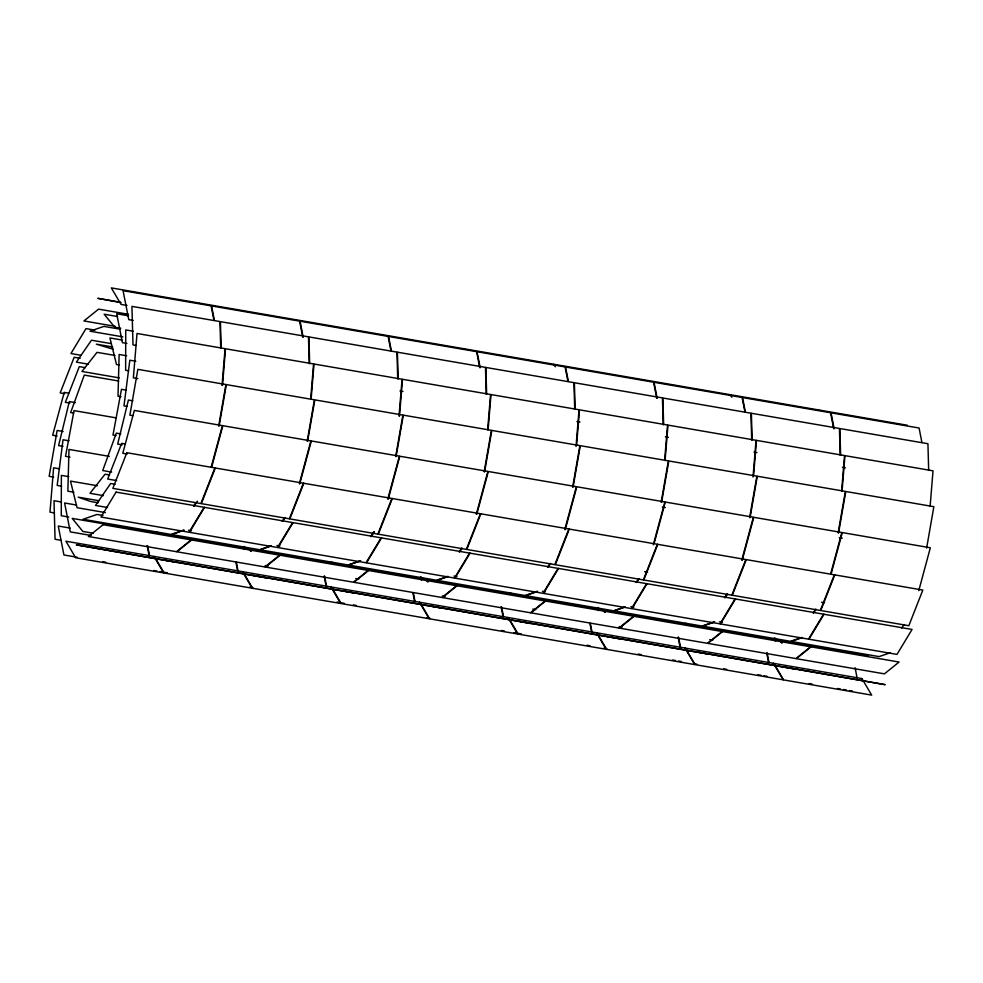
<?xml version="1.0" encoding="UTF-8"?>
<svg xmlns="http://www.w3.org/2000/svg" width="983" height="983" viewBox="0 0 983 983"><rect width="100%" height="100%" fill="white"/><g stroke="black" fill="none" stroke-linecap="round" stroke-linejoin="round"><path stroke-width="1.47" d="M222.06 385.397L225.07 348.67L137.018 333.483L133.381 377.853L137.866 378.627M222.502 385.471L225.512 348.756L313.565 363.943L310.689 399.135M311.12 399.221L314.007 364.017L402.059 379.217L399.049 415.944M399.491 416.018L402.502 379.291L490.554 394.49L487.666 429.682M488.109 429.755L490.996 394.564L579.048 409.751L576.038 446.479M576.603 445.029L579.491 409.837L667.543 425.025L664.655 460.216M665.098 460.29L667.985 425.098L756.038 440.298L753.027 477.025M753.592 475.563L756.468 440.372L844.52 455.571L841.645 490.763M842.087 490.836L844.962 455.645L933.014 470.832L930.139 506.024M218.693 425.946L225.906 384.525L137.853 369.338L129.867 415.182L132.852 415.698M219.135 426.02L226.348 384.599L314.4 399.798L307.188 441.22M307.618 441.293L314.843 399.872L402.895 415.072L395.682 456.481M396.112 456.554L403.325 415.145L491.389 430.333L484.164 471.754M484.607 471.828L491.819 430.419L579.872 445.606L572.659 487.027M573.101 487.101L580.314 445.68L668.366 460.88L661.154 502.288M661.596 502.374L668.809 460.953L756.861 476.153L749.648 517.562M750.09 517.636L757.303 476.227L845.355 491.414L838.143 532.835M838.585 532.909L845.798 491.488L933.85 506.687L926.637 548.109M211.234 466.986L222.391 425.614L134.339 410.427L122.789 453.261L127.262 454.035M211.677 467.06L222.834 425.688L310.886 440.888L299.336 483.734M299.766 483.808L311.328 440.962L399.381 456.161L387.818 498.995M388.26 499.081L399.823 456.235L487.875 471.422L476.313 514.269M476.755 514.342L488.318 471.496L576.37 486.696L564.807 529.542M565.25 529.616L576.812 486.769L664.864 501.969L653.302 544.815M654.137 543.402L665.294 502.043L753.359 517.23L741.796 560.077M742.239 560.15L753.789 517.316L841.841 532.503L830.684 573.875M831.126 573.949L842.284 532.577L930.336 547.777L918.786 590.623M193.663 506.024L196.17 502.362M194.093 506.098L197.46 501.219M282.146 521.285L284.665 517.636M282.588 521.359L285.107 517.709M370.64 536.558L374.007 531.692M371.082 536.632L374.437 531.766M459.135 551.832L461.654 548.17M459.577 551.905L462.096 548.256M547.629 567.093L550.148 563.443M548.072 567.179L550.591 563.517M636.124 582.366L638.643 578.717M636.566 582.44L639.085 578.79M724.618 597.639L727.137 593.99M725.061 597.713L727.58 594.064M813.113 612.913L815.632 609.251M813.555 612.987L816.074 609.337M901.608 628.174L904.127 624.524M183.661 530.132L171.14 534.457L83.088 519.257L96.998 514.453L102.969 515.485M184.104 530.206L171.583 534.531L259.635 549.718L270.767 545.872M271.21 545.958L260.065 549.792L348.129 564.992L360.65 560.666M359.704 561.219L348.56 565.065L436.612 580.265L447.756 576.419M448.199 576.493L437.054 580.339L525.106 595.526L537.64 591.201M536.681 591.766L525.549 595.612L613.601 610.799L624.733 606.953M625.176 607.027L614.043 610.873L702.095 626.073L714.629 621.748M713.67 622.3L702.538 626.146L790.59 641.346L801.723 637.5M802.165 637.574L791.032 641.42L879.085 656.607L890.217 652.761M199.377 303.083L111.325 287.896L121.056 304.423L127.016 305.455M199.819 303.169L287.872 318.357M288.314 318.431L376.366 333.63M376.808 333.704L464.861 348.904M465.303 348.977L553.355 364.165M641.85 379.438L553.798 364.251L555.297 366.782M642.292 379.512L730.344 394.711L731.844 397.255M730.787 394.785L818.839 409.985M819.269 410.058L907.334 425.246M120.221 302.199L97.833 298.328L121.106 302.617M128.429 314.29L98.583 309.141L83.924 320.95L115.257 326.356M128.65 315.826L116.707 313.761L122.408 342.662L126.893 343.436M117.604 316.526L104.161 314.216L114.79 327.253L120.749 328.273M133.233 320.397L128.748 319.622L123.072 290.673L211.124 305.86L213.962 320.335M133.184 331.21L125.726 329.919L125.64 370.272L128.626 370.788M120.331 329.219L103.915 326.393L89.994 331.197L122.826 336.862M94.958 330.141L86 328.605L70.936 353.548L81.392 355.354M121.88 340.007L109.936 337.943L116.498 364.546L119.484 365.062M135.986 345.438L133 344.922L131.931 306.377L219.983 321.564L220.72 348.265M399.97 391.001L402.956 391.504M576.96 421.535L579.945 422.051M665.454 436.808L668.44 437.324M753.949 452.069L756.935 452.585M842.443 467.343L845.429 467.859M110.87 343.559L91.468 340.216L76.367 362.125L88.298 364.189M112.738 346.987L96.322 344.161L113.291 349.26M126.598 355.76L119.14 354.47L118.021 396.223L121.007 396.739M114.925 355.428L97.022 352.344L81.958 371.451L119.262 377.89M135.801 361.252L129.83 360.22L123.969 405.881L126.954 406.397M80.139 358.316L74.167 357.284L60.172 392.917L64.645 393.691M85.288 367.642L79.316 366.61L65.333 402.305L69.818 403.079M118.611 381.011L84.28 375.088L70.678 412.516L73.664 413.032M125.959 390.091L121.474 389.317L112.984 435.027L115.969 435.543M132.877 400.818L128.404 400.044L117.665 444.083L122.138 444.857M68.699 393.151L64.214 392.377L52.664 435.223L57.137 435.997M75.31 402.6L69.338 401.568L58.599 445.594L63.072 446.368M662.321 507.068L665.307 507.584M839.298 537.603L842.284 538.119M115.81 417.824L74.02 410.611L65.517 456.333L70.002 457.107M120.798 433.908L116.313 433.134L102.711 470.562L111.669 472.11M63.109 431.488L57.137 430.456L49.15 476.313L53.623 477.087M124.657 443.861L121.671 443.345L107.675 479.04L116.633 480.576M69.007 440.789L63.035 439.757L57.174 485.43L61.646 486.204M109.273 456.37L68.982 449.415L67.864 491.181L73.823 492.2M109.518 474.961L105.046 474.199L89.981 493.306L103.412 495.616M59.582 468.817L53.61 467.785L49.986 512.168L54.458 512.942M644.615 571.688L647.6 572.204M821.591 602.223L824.577 602.739M115.122 484.287L110.637 483.513L95.535 505.434L107.479 507.498M68.822 476.657L61.364 475.379L61.278 515.731L68.736 517.021M97.366 485.737L70.506 481.092L77.067 507.707L105.427 512.598M99.086 500.765L78.198 497.165L90.682 501.49L98.14 502.78M61.462 502.006L54.004 500.716L55.073 539.274L61.044 540.306M76.527 505.053L64.595 502.989L70.285 531.889L91.186 535.489M188.478 530.242L191.464 530.746M276.973 545.504L279.958 546.02M453.962 576.05L456.948 576.566M542.456 591.311L545.442 591.827M630.951 606.585L633.937 607.101M719.445 621.858L722.431 622.374M154.245 531.766L157.231 532.282M242.74 547.039L245.725 547.556M331.234 562.313L334.22 562.829M419.729 577.586L422.715 578.09M508.223 592.847L511.209 593.363M596.718 608.121L599.704 608.637M685.212 623.394L688.198 623.91M773.707 638.655L776.681 639.171M160.266 533.597L72.214 518.397L82.83 531.434L93.287 533.241M160.708 533.671L248.76 548.858L250.69 551.23M337.255 564.131L249.203 548.944L251.132 551.303M337.697 564.205L425.75 579.405L427.679 581.776M514.244 594.678L426.192 579.479L428.121 581.85M514.687 594.752L602.739 609.939L604.668 612.311M691.233 625.213L603.181 610.013L605.11 612.384M691.676 625.286L779.728 640.486L781.657 642.857M868.21 655.747L780.158 640.56L782.099 642.931M70.186 528.08L58.255 526.028L63.92 554.977L77.362 557.3M355.772 578.532L358.758 579.048M532.761 609.079L535.747 609.583M709.751 639.614L712.736 640.13M265.189 565.52L268.175 566.024M442.166 596.054L445.152 596.57M619.155 626.589L622.141 627.105M164.837 560.113L354.199 593.044M253.331 575.374L442.694 608.317M341.826 590.648L531.189 623.591M430.321 605.921L619.683 638.864M518.815 621.182L708.178 654.125M607.31 636.456L796.672 669.398M695.804 651.729L885.167 684.672L784.299 667.002M177.223 562.509L76.342 544.84L265.705 577.783M102.723 561.674L105.709 562.19M153.913 570.509L156.899 571.025M159.885 571.541L167.343 572.819M249.866 587.06L252.852 587.576M336.862 602.075L344.333 603.365M353.278 604.914L356.264 605.43M426.855 617.607L429.841 618.123M501.477 630.484L504.463 631M513.851 632.622L521.309 633.9M586.986 645.241L589.972 645.745M603.832 648.141L606.818 648.657M638.164 654.064L641.149 654.58M672.495 659.986L675.481 660.502M678.454 661.018L681.44 661.534M693.826 663.672L696.812 664.189M723.672 668.821L726.658 669.337M758.004 674.743L760.977 675.26M763.963 675.776L766.949 676.292M809.181 683.578L812.167 684.094M837.541 688.469L840.526 688.985M843.512 689.501L846.486 690.017M849.472 690.533L852.458 691.049M921.919 442.497L919.08 428.023L831.028 412.823L834.149 428.748M833.707 428.674L830.586 412.749L742.534 397.562L745.372 412.037M855.099 667.715L857.373 679.302M744.93 411.963L742.091 397.476L654.039 382.289L657.16 398.213M775.095 638.151L775.673 641.039M774.665 638.078L775.231 640.965M767.047 652.528L769.038 662.665M766.887 653.904L768.595 662.579M656.718 398.14L653.597 382.215L565.544 367.015L568.383 381.49M678.553 637.254L680.826 648.841M678.11 637.181L680.383 648.768M567.941 381.416L565.102 366.942L477.05 351.742L480.171 367.679M598.119 607.617L598.684 610.504M597.676 607.531L598.242 610.431M590.341 623.431L592.049 632.118M589.898 623.357L591.606 632.044M479.729 367.593L476.608 351.668L388.555 336.481L391.394 350.956M501.563 606.72L503.554 616.845M501.121 606.646L503.112 616.771M390.951 350.882L388.113 336.407L300.061 321.208L303.182 337.132M421.129 577.07L421.695 579.958M420.687 576.996L421.252 579.884M413.351 592.896L415.059 601.584M412.921 592.823L414.617 601.51M302.739 337.058L299.618 321.134L211.566 305.934L214.405 320.421M324.574 576.173L326.565 586.31M324.144 576.099L326.123 586.237M244.14 546.536L244.706 549.423M243.698 546.45L244.276 549.35M236.375 562.35L238.07 571.037M235.932 562.276L237.628 570.963M147.597 545.639L149.576 555.776M147.155 545.565L149.146 555.69M928.677 470.415L927.927 443.726L839.875 428.539L840.612 455.227M840.182 455.154L839.433 428.465L751.381 413.265L752.13 439.954M751.688 439.88L750.938 413.192L662.886 397.992L663.636 424.681M663.193 424.607L662.444 397.918L574.391 382.731L575.141 409.419M574.699 409.333L573.961 382.645L485.897 367.458L486.646 394.146M486.204 394.072L485.467 367.384L397.415 352.184L398.152 378.873M397.71 378.799L396.972 352.111L308.92 336.911L309.657 363.599M309.215 363.526L308.478 336.837L220.425 321.65L221.163 348.338M126.832 452.721L112.836 488.367L200.888 503.554L214.884 467.92L126.832 452.721M215.326 467.994L201.331 503.64L289.383 518.827L303.378 483.194L215.326 467.994M303.821 483.267L289.825 518.901L377.877 534.101L391.873 498.455L303.821 483.267M392.315 498.528L378.32 534.174L466.372 549.374L480.368 513.728L392.315 498.528M480.81 513.802L466.814 549.448L554.867 564.635L568.862 529.001L480.81 513.802M569.304 529.075L555.309 564.709L643.361 579.909L657.357 544.263L569.304 529.075M657.787 544.349L643.791 579.982L731.844 595.182L745.839 559.536L657.787 544.349M746.281 559.61L732.286 595.256L820.338 610.443L834.334 574.809L746.281 559.61M834.776 574.883L820.78 610.529L908.833 625.716L922.828 590.083L834.776 574.883M116.055 492.102L100.991 517.046L189.055 532.245L204.12 507.289L116.055 492.102M204.55 507.363L189.486 532.319L277.538 547.506L292.602 522.563L204.55 507.363M293.045 522.637L277.98 547.592L366.032 562.78L381.097 537.836L293.045 522.637M381.539 537.91L366.475 562.854L454.527 578.053L469.591 553.097L381.539 537.91M470.034 553.183L454.969 578.127L543.021 593.327L558.086 568.371L470.034 553.183M558.528 568.444L543.464 593.4L631.516 608.588L646.581 583.644L558.528 568.444M647.023 583.718L631.958 608.661L720.011 623.861L735.075 598.917L647.023 583.718M735.517 598.991L720.453 623.935L808.505 639.134L823.57 614.178L735.517 598.991M824.012 614.264L808.948 639.208L897 654.395L912.064 629.452L824.012 614.264M103.08 524.689L88.421 536.509L176.473 551.696L191.132 539.888L103.08 524.689M191.574 539.962L176.915 551.77L264.968 566.97L279.627 555.162L191.574 539.962M280.069 555.235L265.41 567.044L353.462 582.243L368.121 570.423L280.069 555.235M368.564 570.509L353.905 582.317L441.957 597.504L456.616 585.696L368.564 570.509M457.058 585.77L442.399 597.59L530.451 612.778L545.11 600.969L457.058 585.77M545.553 601.043L530.894 612.851L618.946 628.051L633.605 616.23L545.553 601.043M634.047 616.316L619.388 628.125L707.441 643.324L722.1 631.504L634.047 616.316M722.53 631.577L707.871 643.398L795.935 658.585L810.582 646.777L722.53 631.577M811.024 646.851L796.365 658.671L884.417 673.859L899.076 662.05L811.024 646.851M153.999 556.415L65.947 541.228L75.666 557.754L163.719 572.942L153.999 556.415M242.494 571.688L154.442 556.501L164.161 573.015L252.213 588.215L242.494 571.688M330.988 586.962L242.936 571.762L252.656 588.289L340.708 603.488L330.988 586.962M419.483 602.235L331.431 587.035L341.15 603.562L429.202 618.749L419.483 602.235M507.978 617.496L419.925 602.309L429.645 618.835L517.697 634.023L507.978 617.496M596.472 632.769L508.42 617.57L518.139 634.096L606.192 649.296L596.472 632.769M684.967 648.043L596.914 632.843L606.634 649.37L694.686 664.569L684.967 648.043M773.461 663.304L685.397 648.116L695.128 664.643L783.181 679.831L773.461 663.304M861.944 678.577L773.891 663.39L783.623 679.917L871.675 695.104L861.944 678.577"/></g></svg>
